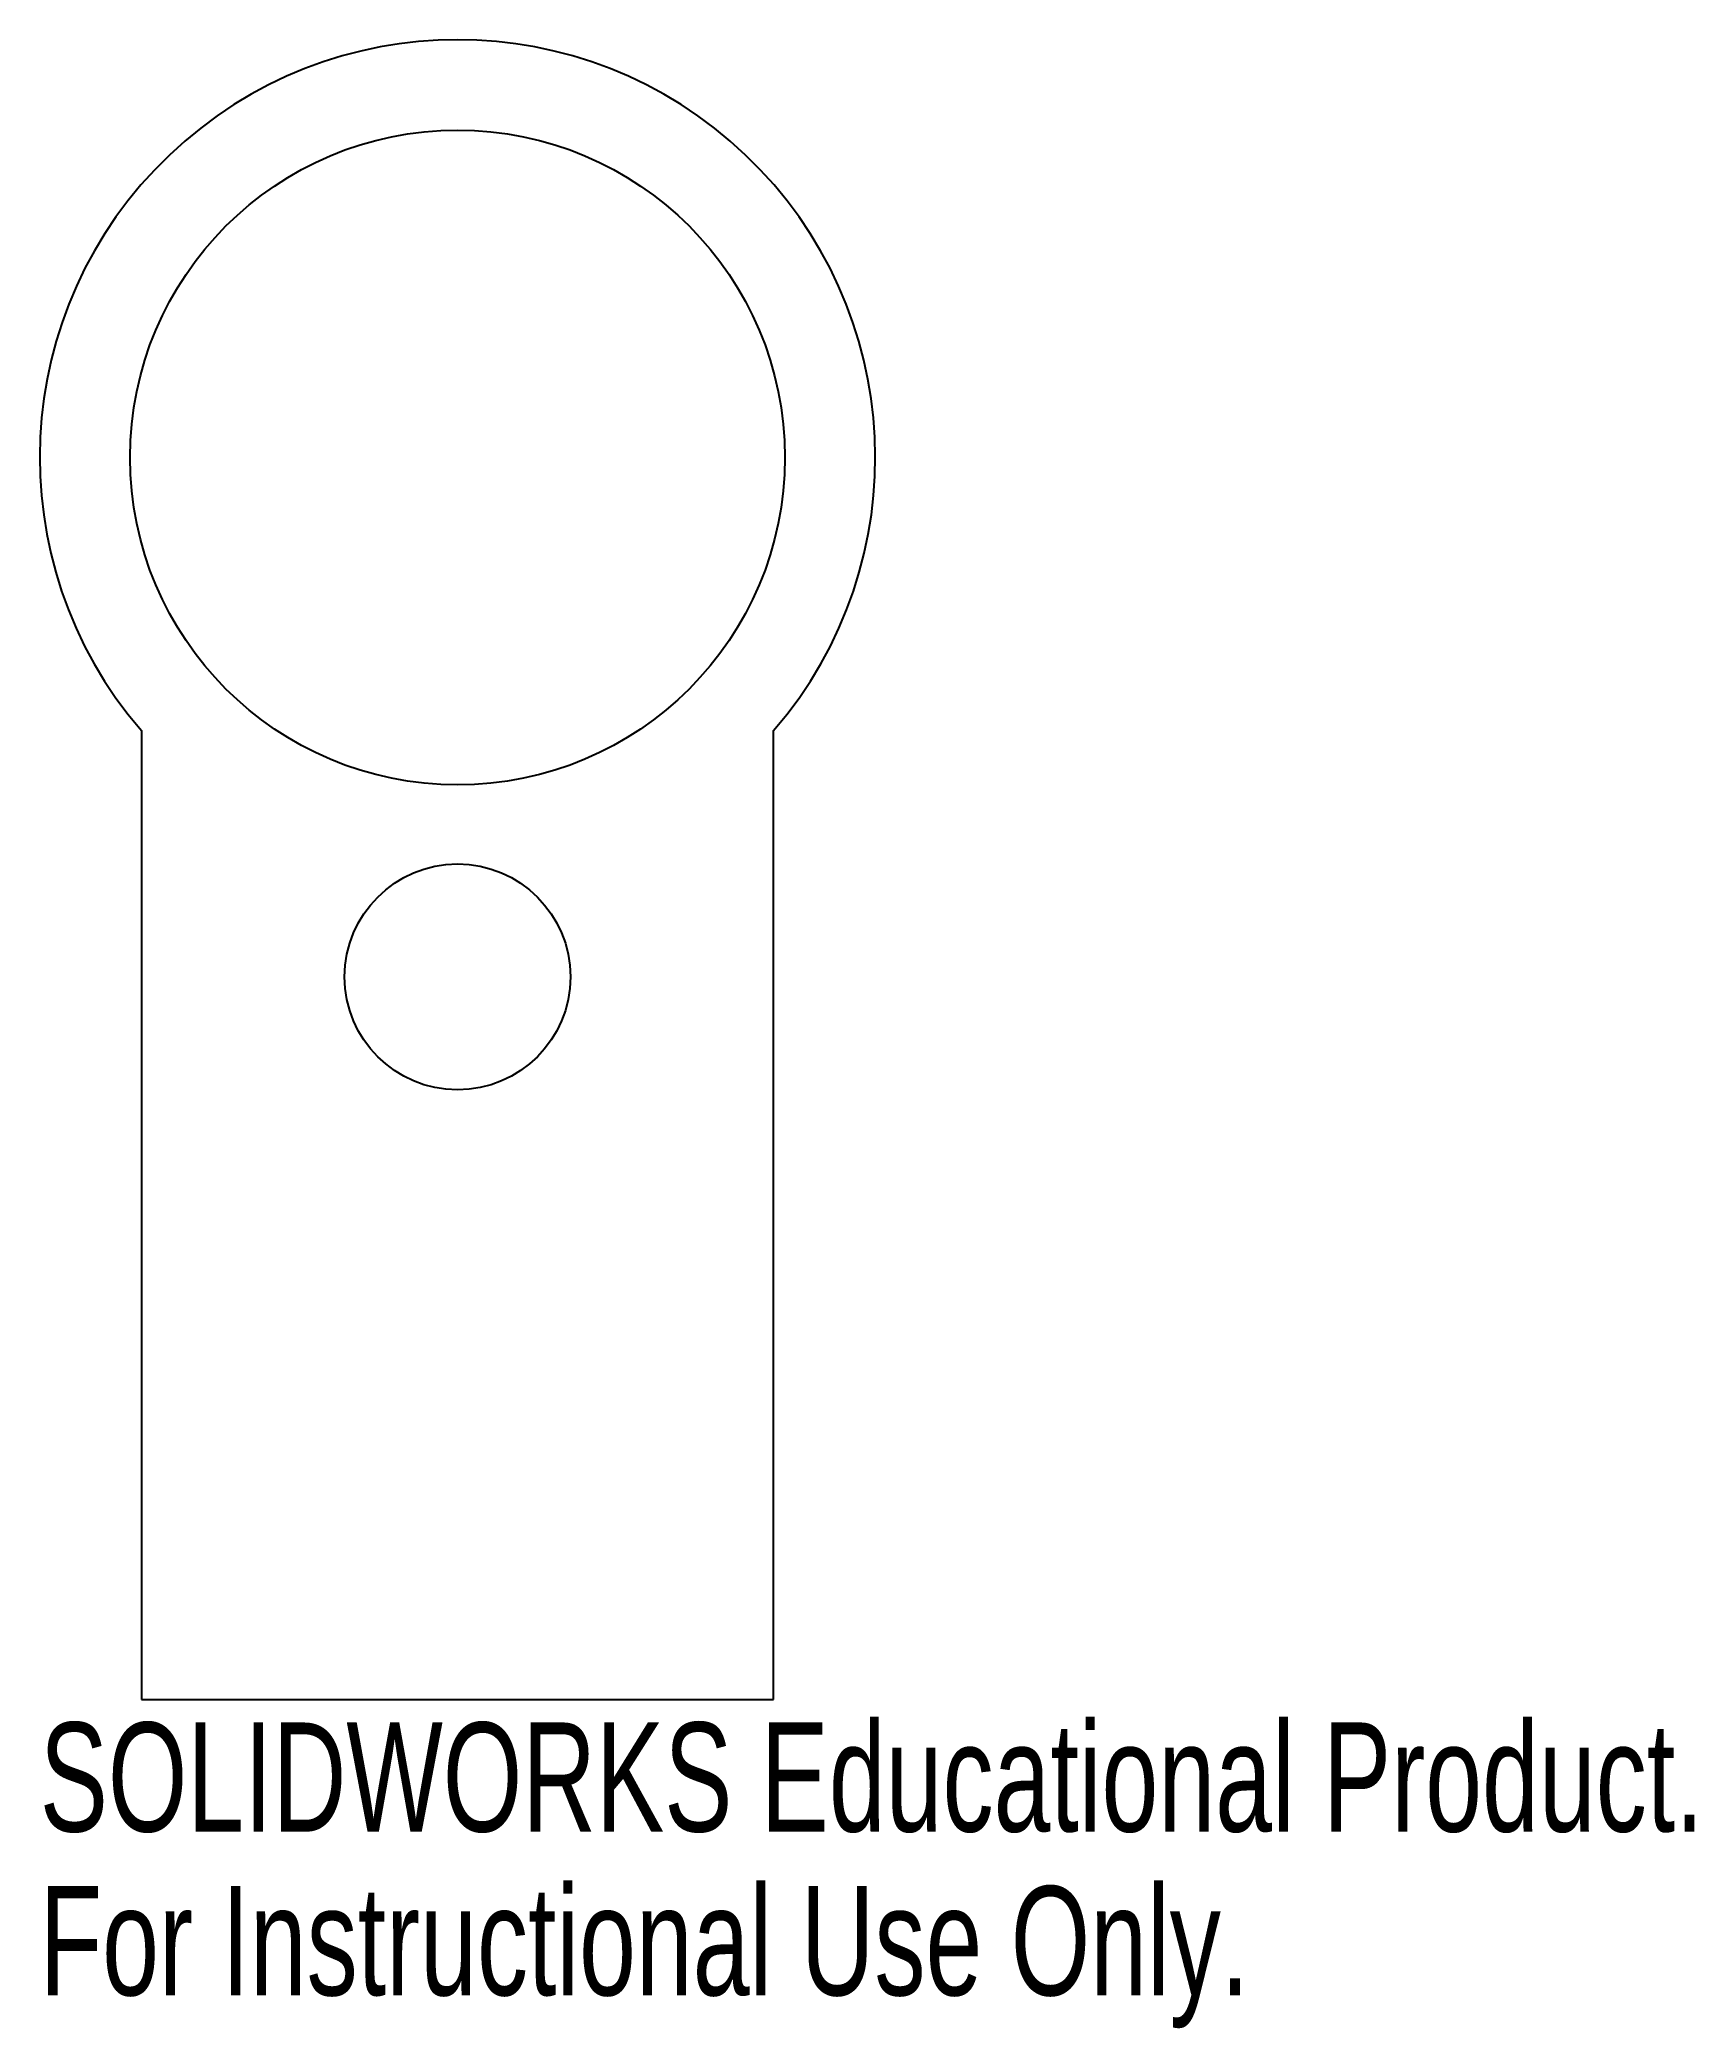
# Model space of a CAD drawing. Header units: millimetres. Extents: x -18.5 to 54.8, y -69.6 to 18.5.
import ezdxf

# ---------------------------------------------------------------- set-up
doc = ezdxf.new("R2010")
doc.units = ezdxf.units.MM
doc.styles.add('SLDTEXTSTYLE0', font='TXT', dxfattribs={"width": 0.7})

msp = doc.modelspace()

# ---------------------------------------------------------------- linework, layer by layer
at = {"color": 7, "linetype": 'Continuous', "lineweight": 25}
for p, q in [((-14, -12.093), (-14, -55)), ((14, -55), (14, -12.093)), ((-14, -55), (14, -55))]:
    msp.add_line(p, q, dxfattribs=at)
for centre, radius in [((0, 0), 14.5), ((0, -23), 5)]:
    msp.add_circle(centre, radius, dxfattribs=at)
msp.add_arc((0, 0), 18.5, 319.17911, 220.82089, dxfattribs=at)

# ---------------------------------------------------------------- texts
at = {"color": 7, "linetype": 'Continuous', "char_height": 4.83362, "attachment_point": 1, "style": 'SLDTEXTSTYLE0'}
for s, insert in [('SOLIDWORKS Educational Product.', (-18.5, -56.02)), ('For Instructional Use Only.', (-18.5, -63.27))]:
    msp.add_mtext(s, dxfattribs=dict(at, insert=insert))

doc.saveas('drawing.dxf')
